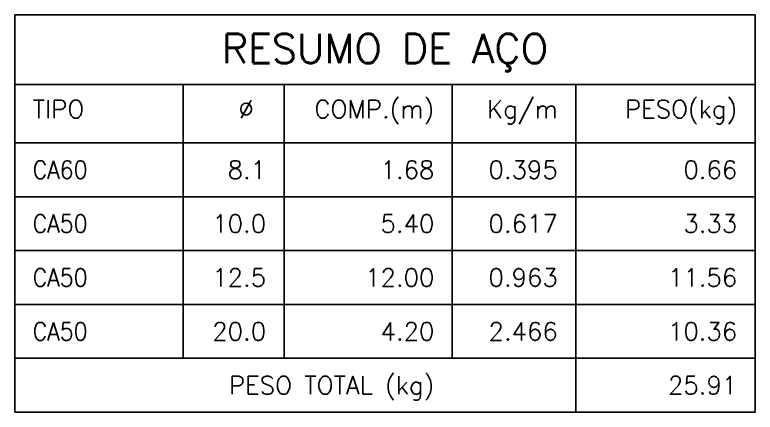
# Model space of a CAD drawing. Header units: centimetres. Extents: x 1658 to 19651, y 8294 to 11444.
# Drawn here: x 18226 to 18845, y 9089 to 9421 of the extents above; entities that cross this region are included whole.
import ezdxf
from ezdxf.enums import TextEntityAlignment as Align

# ---------------------------------------------------------------- set-up
doc = ezdxf.new("R2010")
doc.units = ezdxf.units.CM
doc.header["$LTSCALE"] = 50
doc.header["$MEASUREMENT"] = 0
doc.layers.add('ListaF', color=3, linetype='Continuous')
doc.styles.get("Standard").update_dxf_attribs({"font": 'romans.shx'})

msp = doc.modelspace()

# ---------------------------------------------------------------- linework, layer by layer
at = {"layer": 'ListaF', "color": 2}
for p, q in [((18226.37, 9089.25), (18226.37, 9421.2)), ((18226.37, 9421.2), (18845.12, 9421.2)), ((18845.12, 9421.2), (18845.12, 9089.25)), ((18226.37, 9363.07), (18845.12, 9363.07)), ((18367, 9363.07), (18367, 9134.25)), ((18451.37, 9363.07), (18451.37, 9134.25)), ((18592, 9363.07), (18592, 9134.25)), ((18695.12, 9363.07), (18695.12, 9089.25)), ((18226.37, 9314.32), (18845.12, 9314.32)), ((18226.37, 9269.25), (18845.12, 9269.25)), ((18226.37, 9224.25), (18845.12, 9224.25)), ((18226.37, 9179.25), (18845.12, 9179.25)), ((18226.37, 9134.25), (18845.12, 9134.25)), ((18845.12, 9089.25), (18226.37, 9089.25))]:
    msp.add_line(p, q, dxfattribs=at)

# ---------------------------------------------------------------- texts
at = {"layer": 'ListaF', "color": 4}
msp.add_text('RESUMO DE AÇO', height=24.375, dxfattribs=at).set_placement((18535.75, 9393.07), align=Align.MIDDLE_CENTER)
at = {"layer": 'ListaF', "color": 2}
msp.add_text('TIPO', height=15, dxfattribs=at).set_placement((18241.37, 9342.45), align=Align.MIDDLE_LEFT)
for s, p in [('Ø ', (18436.37, 9342.45)), ('COMP.(m)', (18577, 9342.45)), ('Kg/m', (18680.12, 9342.45)), ('PESO(kg)', (18830.12, 9342.45))]:
    msp.add_text(s, height=15, dxfattribs=at).set_placement(p, align=Align.MIDDLE_RIGHT)
at = {"layer": 'ListaF', "color": 3, "width": 0.9}
for s, p in [('CA60', (18241.37, 9291.75)), ('CA50', (18241.37, 9246.75)), ('CA50', (18241.37, 9201.75)), ('CA50', (18241.37, 9156.75))]:
    msp.add_text(s, height=15, dxfattribs=at).set_placement(p, align=Align.MIDDLE_LEFT)
at = {"layer": 'ListaF', "color": 3}
for s, p in [('8.1', (18436.37, 9291.75)), ('1.68', (18577, 9291.75)), ('0.395', (18680.12, 9291.75)), ('0.66', (18830.12, 9291.75)), ('10.0', (18436.37, 9246.75)), ('5.40', (18577, 9246.75)), ('0.617', (18680.12, 9246.75)), ('3.33', (18830.12, 9246.75)), ('12.5', (18436.37, 9201.75)), ('12.00', (18577, 9201.75)), ('0.963', (18680.12, 9201.75)), ('11.56', (18830.12, 9201.75)), ('20.0', (18436.37, 9156.75)), ('4.20', (18577, 9156.75)), ('2.466', (18680.12, 9156.75)), ('10.36', (18830.12, 9156.75)), ('PESO TOTAL (kg)', (18577, 9111.75)), ('25.91', (18830.12, 9111.75))]:
    msp.add_text(s, height=15, dxfattribs=at).set_placement(p, align=Align.MIDDLE_RIGHT)

doc.saveas('drawing.dxf')
